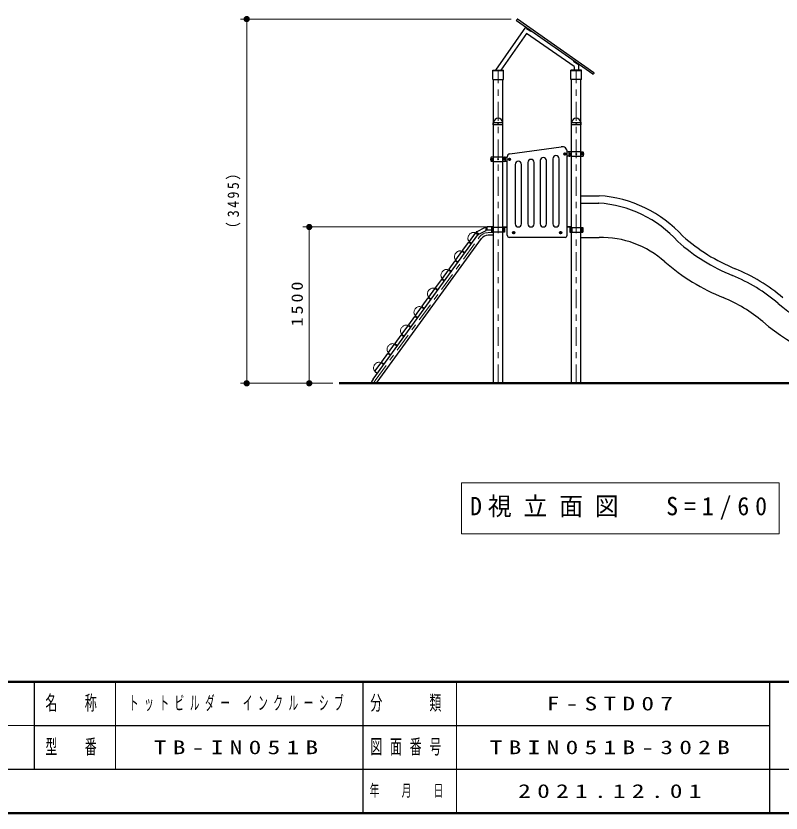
# Model space of a CAD drawing. Units: millimetres on the paper, scale 1:60. Extents: x -385 to 0, y -594 to 267.
# Drawn here: x -190.4 to -68.1, y -297 to -169.5 of the extents above; entities that cross this region are included whole.
import ezdxf

# ---------------------------------------------------------------- set-up
doc = ezdxf.new("R2010")
doc.units = ezdxf.units.MM
for name, pattern in [('USER1', [4.5, 2.5, -2]), ('USER2', [6, 3, -1, 1, -1]), ('USER3', [8, 3, -1, 1, -1, 1, -1])]:
    doc.linetypes.add(name, pattern=pattern)
doc.layers.add('LY_1', color=7, linetype='Continuous', lineweight=25)
doc.styles.add('ＭＳ ゴシック', font='')
doc.styles.get('ＭＳ ゴシック').set_extended_font_data('MS Gothic')

# ---------------------------------------------------------------- blocks, each defined once
blk = doc.blocks.new('filled_dot')
at = {"color": 0, "linetype": 'Continuous', "lineweight": -2, "const_width": 1.25}
blk.add_lwpolyline([(-0.625, 0, 1), (0.625, 0, 1)], format="xyb", close=True, dxfattribs=at)

msp = doc.modelspace()

# ---------------------------------------------------------------- linework, layer by layer
at = {"layer": 'LY_1', "lineweight": 13}
for p, q in [((-111.28, -170.003), (-154.546, -170.003)), ((-153.546, -228.26), (-153.546, -170.003)), ((-112.62, -186.585), (-114.109, -186.585)), ((-112.65, -186.527), (-114.076, -186.527)), ((-100.12, -186.585), (-101.609, -186.585)), ((-100.15, -186.527), (-101.576, -186.527)), ((-114.168, -192.273), (-114.477, -192.273)), ((-114.477, -192.581), (-114.477, -192.273)), ((-112.56, -192.273), (-112.252, -192.273)), ((-112.252, -192.581), (-112.252, -192.273)), ((-101.668, -191.44), (-101.977, -191.44)), ((-101.977, -191.748), (-101.977, -191.44)), ((-101.668, -191.748), (-101.977, -191.748)), ((-100.06, -191.44), (-99.752, -191.44)), ((-100.06, -191.748), (-99.752, -191.748)), ((-99.752, -191.748), (-99.752, -191.44)), ((-114.168, -192.581), (-114.477, -192.581)), ((-112.56, -192.581), (-112.252, -192.581)), ((-114.364, -203.26), (-144.546, -203.26)), ((-143.546, -228.26), (-143.546, -203.26)), ((-139.79, -228.26), (-154.546, -228.26)), ((-139.79, -228.26), (-144.546, -228.26)), ((-119.235, -244.194), (-119.235, -252.327)), ((-68.435, -244.194), (-119.235, -244.194)), ((-68.435, -252.327), (-68.435, -244.194)), ((-119.235, -252.327), (-68.435, -252.327)), ((-174.5, -276), (-174.5, -290)), ((-120, -276), (-120, -297)), ((-242.5, -283), (-187.5, -283))]:
    msp.add_line(p, q, dxfattribs=at)
at = {"layer": 'LY_1'}
for p, q in [((-110.433, -170.222), (-110.309, -170.044)), ((-98.215, -178.838), (-110.421, -170.291)), ((-98.034, -178.578), (-110.239, -170.032)), ((-108.978, -171.301), (-113.799, -178.185)), ((-108.804, -172.292), (-112.93, -178.185)), ((-101.22, -177.602), (-108.804, -172.292)), ((-114.211, -179.685), (-114.211, -178.185)), ((-114.211, -178.185), (-112.518, -178.185)), ((-112.518, -179.685), (-112.518, -178.185)), ((-100.018, -178.185), (-101.711, -178.185)), ((-101.711, -179.685), (-101.711, -178.185)), ((-101.22, -177.602), (-101.22, -178.185)), ((-100.508, -177.232), (-100.508, -178.185)), ((-100.018, -179.685), (-100.018, -178.185)), ((-114.211, -179.685), (-112.518, -179.685)), ((-114.107, -228.26), (-114.107, -179.685)), ((-112.622, -228.26), (-112.622, -179.685)), ((-100.018, -179.685), (-101.711, -179.685)), ((-101.607, -228.26), (-101.607, -179.685)), ((-100.122, -228.26), (-100.122, -179.685)), ((-98.146, -178.825), (-98.021, -178.648)), ((-114.138, -186.935), (-114.132, -186.605)), ((-114.138, -186.935), (-114.13, -186.943)), ((-112.598, -186.943), (-114.13, -186.943)), ((-114.111, -186.556), (-114.093, -186.538)), ((-112.617, -186.556), (-112.636, -186.538)), ((-112.598, -186.943), (-112.59, -186.935)), ((-112.59, -186.935), (-112.597, -186.605)), ((-101.638, -186.935), (-101.632, -186.605)), ((-101.638, -186.935), (-101.63, -186.943)), ((-100.098, -186.943), (-101.63, -186.943)), ((-101.611, -186.556), (-101.593, -186.538)), ((-100.117, -186.556), (-100.136, -186.538)), ((-100.098, -186.943), (-100.09, -186.935)), ((-100.09, -186.935), (-100.097, -186.605)), ((-111.473, -191.537), (-103.269, -190.418)), ((-102.323, -204.594), (-102.323, -191.243)), ((-101.631, -191.219), (-102.156, -191.264)), ((-100.098, -191.219), (-101.631, -191.219)), ((-100.098, -191.219), (-99.834, -191.242)), ((-114.131, -192.052), (-114.394, -192.075)), ((-114.131, -192.052), (-112.597, -192.052)), ((-112.598, -192.052), (-112.073, -192.098)), ((-112.073, -192.098), (-111.906, -192.11)), ((-111.906, -204.594), (-111.906, -192.032)), ((-111.531, -192.35), (-111.598, -192.388)), ((-111.598, -192.388), (-111.598, -192.465)), ((-111.531, -192.504), (-111.598, -192.465)), ((-111.464, -192.388), (-111.531, -192.35)), ((-111.464, -192.465), (-111.531, -192.504)), ((-111.464, -192.388), (-111.464, -192.465)), ((-104.614, -192.334), (-104.614, -202.76)), ((-103.614, -202.76), (-103.614, -192.334)), ((-102.698, -191.517), (-102.764, -191.555)), ((-102.764, -191.555), (-102.764, -191.632)), ((-102.698, -191.671), (-102.764, -191.632)), ((-102.631, -191.555), (-102.698, -191.517)), ((-102.631, -191.632), (-102.698, -191.671)), ((-102.631, -191.555), (-102.631, -191.632)), ((-102.156, -191.264), (-102.323, -191.277)), ((-102.156, -191.923), (-102.323, -191.91)), ((-101.631, -191.969), (-102.156, -191.923)), ((-100.098, -191.969), (-101.631, -191.969)), ((-100.098, -191.969), (-99.834, -191.946)), ((-114.131, -192.802), (-114.394, -192.779)), ((-114.131, -192.802), (-112.597, -192.802)), ((-112.598, -192.802), (-112.073, -192.756)), ((-112.073, -192.756), (-111.906, -192.744)), ((-110.614, -193.251), (-110.614, -202.76)), ((-109.614, -202.76), (-109.614, -193.251)), ((-108.614, -192.946), (-108.614, -202.76)), ((-107.614, -202.76), (-107.614, -192.946)), ((-106.614, -192.64), (-106.614, -202.76)), ((-105.614, -202.76), (-105.614, -192.64)), ((-100.122, -198.26), (-97.214, -198.26)), ((-100.122, -199.427), (-97.279, -199.427)), ((-116.822, -204.019), (-115.352, -203.27)), ((-116.431, -204.381), (-115.289, -203.799)), ((-115.262, -203.336), (-115.285, -203.292)), ((-115.262, -203.755), (-115.262, -203.336)), ((-115.139, -203.31), (-115.139, -203.71)), ((-114.107, -203.26), (-115.089, -203.26)), ((-114.107, -203.76), (-115.089, -203.76)), ((-114.394, -203.36), (-114.394, -204.11)), ((-112.334, -203.36), (-114.394, -203.36)), ((-114.256, -203.36), (-114.256, -204.11)), ((-112.669, -203.36), (-112.669, -204.11)), ((-112.622, -203.26), (-111.906, -203.26)), ((-112.622, -203.299), (-111.906, -203.299)), ((-112.513, -203.36), (-112.513, -204.11)), ((-112.463, -203.36), (-112.463, -204.11)), ((-112.334, -203.36), (-112.334, -204.11)), ((-101.607, -203.26), (-102.323, -203.26)), ((-101.607, -203.299), (-102.323, -203.299)), ((-101.894, -203.36), (-101.894, -204.11)), ((-101.894, -203.36), (-99.834, -203.36)), ((-101.765, -203.36), (-101.765, -204.11)), ((-101.716, -203.36), (-101.716, -204.11)), ((-101.56, -203.36), (-101.56, -204.11)), ((-99.973, -203.36), (-99.973, -204.11)), ((-99.834, -203.36), (-99.834, -204.11)), ((-133.337, -227.584), (-116.58, -204.52)), ((-132.682, -228.06), (-115.993, -205.09)), ((-117.954, -205.561), (-116.984, -204.226)), ((-116.915, -204.215), (-116.591, -204.45)), ((-116.821, -204.131), (-116.844, -204.086)), ((-116.483, -204.377), (-116.821, -204.131)), ((-114.107, -204.57), (-114.973, -204.57)), ((-112.334, -204.11), (-114.394, -204.11)), ((-102.656, -204.927), (-111.573, -204.927)), ((-110.931, -204.138), (-110.864, -204.1)), ((-110.931, -204.138), (-110.931, -204.215)), ((-110.931, -204.215), (-110.864, -204.254)), ((-110.864, -204.1), (-110.798, -204.138)), ((-110.864, -204.254), (-110.798, -204.215)), ((-110.798, -204.138), (-110.798, -204.215)), ((-103.431, -204.138), (-103.364, -204.1)), ((-103.431, -204.138), (-103.431, -204.215)), ((-103.431, -204.215), (-103.364, -204.254)), ((-103.364, -204.1), (-103.298, -204.138)), ((-103.364, -204.254), (-103.298, -204.215)), ((-103.298, -204.138), (-103.298, -204.215)), ((-101.894, -204.11), (-99.834, -204.11)), ((-100.122, -204.927), (-97.214, -204.927)), ((-119.032, -207.044), (-118.062, -205.709)), ((-117.992, -205.698), (-117.669, -205.933)), ((-117.943, -205.631), (-117.62, -205.866)), ((-120.11, -208.527), (-119.14, -207.192)), ((-119.07, -207.181), (-118.746, -207.416)), ((-119.021, -207.114), (-118.697, -207.349)), ((-121.187, -210.01), (-120.217, -208.676)), ((-120.147, -208.664), (-119.824, -208.9)), ((-120.098, -208.597), (-119.775, -208.832)), ((-122.265, -211.494), (-121.295, -210.159)), ((-121.225, -210.148), (-120.901, -210.383)), ((-121.176, -210.08), (-120.852, -210.315)), ((-123.342, -212.977), (-122.373, -211.642)), ((-122.303, -211.631), (-121.979, -211.866)), ((-122.254, -211.563), (-121.93, -211.799)), ((-124.42, -214.46), (-123.45, -213.125)), ((-123.38, -213.114), (-123.057, -213.349)), ((-123.331, -213.047), (-123.008, -213.282)), ((-125.498, -215.943), (-124.528, -214.608)), ((-124.458, -214.597), (-124.134, -214.832)), ((-124.409, -214.53), (-124.085, -214.765)), ((-126.575, -217.426), (-125.605, -216.091)), ((-125.535, -216.08), (-125.212, -216.316)), ((-125.487, -216.013), (-125.163, -216.248)), ((-127.653, -218.91), (-126.683, -217.575)), ((-126.613, -217.564), (-126.289, -217.799)), ((-126.564, -217.496), (-126.241, -217.731)), ((-128.73, -220.393), (-127.761, -219.058)), ((-127.691, -219.047), (-127.367, -219.282)), ((-127.642, -218.979), (-127.318, -219.215)), ((-129.808, -221.876), (-128.838, -220.541)), ((-128.768, -220.53), (-128.445, -220.765)), ((-128.719, -220.463), (-128.396, -220.698)), ((-130.886, -223.359), (-129.916, -222.024)), ((-129.846, -222.013), (-129.522, -222.248)), ((-129.797, -221.946), (-129.473, -222.181)), ((-131.963, -224.842), (-130.993, -223.507)), ((-130.924, -223.496), (-130.6, -223.732)), ((-130.875, -223.429), (-130.551, -223.664)), ((-133.041, -226.326), (-132.071, -224.991)), ((-132.001, -224.98), (-131.678, -225.215)), ((-131.952, -224.912), (-131.629, -225.147)), ((-133.03, -226.395), (-132.706, -226.631)), ((-187.5, -276), (-187.5, -290)), ((-135, -276), (-135, -297)), ((-70, -276), (-70, -297)), ((-187.5, -283), (-70, -283)), ((-242.5, -290), (0, -290))]:
    msp.add_line(p, q, dxfattribs=at)
at = {"layer": 'LY_1', "linetype": 'USER1', "lineweight": 13}
for p, q in [((-108.813, -171.539), (-108.755, -171.458)), ((-108.13, -172.017), (-108.813, -171.539)), ((-108.755, -171.458), (-108.073, -171.936)), ((-108.578, -171.582), (-108.635, -171.664)), ((-108.25, -171.811), (-108.307, -171.893)), ((-108.073, -171.936), (-108.13, -172.017)), ((-101.304, -176.797), (-101.246, -176.715)), ((-100.621, -177.275), (-101.304, -176.797)), ((-101.246, -176.715), (-100.564, -177.193)), ((-101.069, -176.84), (-101.126, -176.922)), ((-100.741, -177.069), (-100.798, -177.151)), ((-100.564, -177.193), (-100.621, -177.275)), ((-114.141, -178.26), (-112.588, -178.26)), ((-100.088, -178.26), (-101.641, -178.26)), ((-112.623, -186.594), (-114.106, -186.594)), ((-100.123, -186.594), (-101.606, -186.594))]:
    msp.add_line(p, q, dxfattribs=at)
at = {"layer": 'LY_1', "linetype": 'USER2', "lineweight": 13}
for p, q in [((-113.364, -228.26), (-113.364, -178.26)), ((-100.864, -228.26), (-100.864, -178.26)), ((-133.009, -227.822), (-116.321, -204.852)), ((-114.107, -204.165), (-114.973, -204.165))]:
    msp.add_line(p, q, dxfattribs=at)
at = {"layer": 'LY_1', "lineweight": 50}
for p, q in [((-138.79, -228.26), (-43.626, -228.26)), ((-385, -276), (0, -276)), ((-385, -297), (0, -297))]:
    msp.add_line(p, q, dxfattribs=at)
at = {"layer": 'LY_1', "linetype": 'USER3', "lineweight": 13}
for points in [[(-116.984, -204.226), (-117.058, -204.181), (-117.138, -204.149), (-117.224, -204.129), (-117.314, -204.123), (-117.407, -204.13), (-117.501, -204.149), (-117.594, -204.182), (-117.686, -204.226), (-117.773, -204.282), (-117.856, -204.349), (-117.931, -204.425), (-117.999, -204.509), (-118.058, -204.599), (-118.107, -204.694), (-118.144, -204.793), (-118.171, -204.894), (-118.185, -204.994), (-118.187, -205.093), (-118.177, -205.189), (-118.154, -205.279), (-118.12, -205.363), (-118.075, -205.438), (-118.019, -205.505), (-117.954, -205.561)], [(-119.14, -207.192), (-119.213, -207.148), (-119.293, -207.115), (-119.379, -207.096), (-119.469, -207.089), (-119.562, -207.096), (-119.656, -207.116), (-119.75, -207.148), (-119.841, -207.193), (-119.928, -207.249), (-120.011, -207.315), (-120.086, -207.391), (-120.154, -207.475), (-120.213, -207.565), (-120.262, -207.661), (-120.3, -207.76), (-120.326, -207.86), (-120.34, -207.961), (-120.342, -208.06), (-120.332, -208.155), (-120.309, -208.245), (-120.275, -208.329), (-120.23, -208.405), (-120.175, -208.471), (-120.11, -208.527)], [(-121.295, -210.159), (-121.368, -210.114), (-121.449, -210.082), (-121.535, -210.062), (-121.625, -210.056), (-121.718, -210.062), (-121.811, -210.082), (-121.905, -210.115), (-121.996, -210.159), (-122.084, -210.215), (-122.166, -210.282), (-122.242, -210.357), (-122.31, -210.441), (-122.368, -210.532), (-122.417, -210.627), (-122.455, -210.726), (-122.481, -210.827), (-122.495, -210.927), (-122.497, -211.026), (-122.487, -211.121), (-122.465, -211.212), (-122.431, -211.296), (-122.385, -211.371), (-122.33, -211.438), (-122.265, -211.494)], [(-123.45, -213.125), (-123.523, -213.081), (-123.604, -213.048), (-123.69, -213.029), (-123.78, -213.022), (-123.873, -213.029), (-123.967, -213.048), (-124.06, -213.081), (-124.151, -213.126), (-124.239, -213.182), (-124.321, -213.248), (-124.397, -213.324), (-124.465, -213.408), (-124.523, -213.498), (-124.572, -213.594), (-124.61, -213.692), (-124.636, -213.793), (-124.65, -213.894), (-124.652, -213.992), (-124.642, -214.088), (-124.62, -214.178), (-124.586, -214.262), (-124.541, -214.338), (-124.485, -214.404), (-124.42, -214.46)], [(-125.605, -216.091), (-125.679, -216.047), (-125.759, -216.015), (-125.845, -215.995), (-125.935, -215.988), (-126.028, -215.995), (-126.122, -216.015), (-126.215, -216.047), (-126.307, -216.092), (-126.394, -216.148), (-126.476, -216.214), (-126.552, -216.29), (-126.62, -216.374), (-126.679, -216.465), (-126.727, -216.56), (-126.765, -216.659), (-126.791, -216.759), (-126.806, -216.86), (-126.808, -216.959), (-126.797, -217.054), (-126.775, -217.145), (-126.741, -217.228), (-126.696, -217.304), (-126.64, -217.37), (-126.575, -217.426)], [(-127.761, -219.058), (-127.834, -219.013), (-127.914, -218.981), (-128, -218.961), (-128.09, -218.955), (-128.183, -218.962), (-128.277, -218.981), (-128.37, -219.014), (-128.462, -219.058), (-128.549, -219.114), (-128.632, -219.181), (-128.707, -219.257), (-128.775, -219.34), (-128.834, -219.431), (-128.883, -219.526), (-128.92, -219.625), (-128.947, -219.726), (-128.961, -219.826), (-128.963, -219.925), (-128.953, -220.021), (-128.93, -220.111), (-128.896, -220.195), (-128.851, -220.27), (-128.795, -220.337), (-128.73, -220.393)], [(-129.916, -222.024), (-129.989, -221.98), (-130.069, -221.947), (-130.155, -221.928), (-130.246, -221.921), (-130.338, -221.928), (-130.432, -221.948), (-130.526, -221.98), (-130.617, -222.025), (-130.704, -222.081), (-130.787, -222.147), (-130.863, -222.223), (-130.93, -222.307), (-130.989, -222.397), (-131.038, -222.493), (-131.076, -222.592), (-131.102, -222.692), (-131.116, -222.793), (-131.118, -222.892), (-131.108, -222.987), (-131.085, -223.077), (-131.051, -223.161), (-131.006, -223.237), (-130.951, -223.303), (-130.886, -223.359)], [(-132.071, -224.991), (-132.144, -224.946), (-132.225, -224.914), (-132.311, -224.894), (-132.401, -224.888), (-132.494, -224.894), (-132.588, -224.914), (-132.681, -224.946), (-132.772, -224.991), (-132.86, -225.047), (-132.942, -225.114), (-133.018, -225.189), (-133.086, -225.273), (-133.144, -225.364), (-133.193, -225.459), (-133.231, -225.558), (-133.257, -225.659), (-133.271, -225.759), (-133.273, -225.858), (-133.263, -225.953), (-133.241, -226.044), (-133.207, -226.127), (-133.161, -226.203), (-133.106, -226.27), (-133.041, -226.326)]]:
    msp.add_lwpolyline(points, dxfattribs=at)
at = {"layer": 'LY_1'}
for centre, radius in [((-113.364, -186.81), 0.05), ((-100.864, -186.81), 0.05), ((-111.531, -192.427), 0.175), ((-102.698, -191.594), 0.175), ((-110.864, -204.177), 0.175), ((-103.364, -204.177), 0.175)]:
    msp.add_circle(centre, radius, dxfattribs=at)
at = {"layer": 'LY_1', "lineweight": 13}
for centre, radius in [((-114.323, -192.427), 0.154), ((-114.323, -192.427), 0.0833), ((-113.364, -192.427), 0.0833), ((-112.406, -192.427), 0.154), ((-112.406, -192.427), 0.0833), ((-111.531, -192.427), 0.2), ((-111.531, -192.427), 0.0917), ((-102.698, -191.594), 0.2), ((-102.698, -191.594), 0.0917), ((-101.823, -191.594), 0.154), ((-101.823, -191.594), 0.0833), ((-100.864, -191.594), 0.0833), ((-99.906, -191.594), 0.154), ((-99.906, -191.594), 0.0833), ((-110.864, -204.177), 0.2), ((-103.364, -204.177), 0.2), ((-110.864, -204.177), 0.0917), ((-103.364, -204.177), 0.0917)]:
    msp.add_circle(centre, radius, dxfattribs=at)
at = {"layer": 'LY_1', "linetype": 'USER1', "lineweight": 13}
for centre in [(-111.531, -192.427), (-102.698, -191.594), (-110.864, -204.177), (-103.364, -204.177)]:
    msp.add_circle(centre, 0.104, dxfattribs=at)
at = {"layer": 'LY_1'}
for centre, radius, start, end in [((-110.392, -170.25), 0.05, 145, 235), ((-110.268, -170.073), 0.05, 55, 145), ((-98.187, -178.797), 0.05, 235, 325), ((-98.062, -178.619), 0.05, 325, 55), ((-113.364, -186.594), 0.72, 90, 173.3676), ((-113.364, -186.594), 0.72, 6.6324, 90), ((-100.864, -186.594), 0.72, 90, 173.3676), ((-100.864, -186.594), 0.72, 6.6324, 90), ((-114.062, -186.606), 0.07, 135, 178.99605), ((-114.126, -186.505), 0.0467, 315, 353.3676), ((-112.603, -186.505), 0.0467, 186.6324, 225), ((-112.667, -186.606), 0.07, 1.00395, 45), ((-101.562, -186.606), 0.07, 135, 178.99605), ((-101.626, -186.505), 0.0467, 315, 353.3676), ((-100.103, -186.505), 0.0467, 186.6324, 225), ((-100.167, -186.606), 0.07, 1.00395, 45), ((-103.156, -191.243), 0.833, 0, 97.46846), ((-101.879, -191.408), 0.167, 95, 163.80375), ((-99.849, -191.408), 0.167, 16.19625, 85), ((-113.739, -192.427), 0.833, 163.80375, 196.19625), ((-114.379, -192.241), 0.167, 95, 163.80375), ((-112.349, -192.241), 0.167, 16.19625, 85), ((-112.989, -192.427), 0.833, 343.80375, 16.19625), ((-111.406, -192.032), 0.5, 97.46846, 180), ((-108.114, -192.946), 0.5, 0, 180), ((-106.114, -192.64), 0.5, 0, 180), ((-104.114, -192.334), 0.5, 0, 180), ((-101.239, -191.594), 0.833, 163.80375, 196.19625), ((-101.879, -191.78), 0.167, 196.19625, 265), ((-99.849, -191.78), 0.167, 275, 343.80375), ((-100.489, -191.594), 0.833, 343.80375, 16.19625), ((-114.379, -192.613), 0.167, 196.19625, 265), ((-112.349, -192.613), 0.167, 275, 343.80375), ((-110.114, -193.251), 0.5, 0, 180), ((-98.601, -218.212), 20, 42.34811, 86.02278), ((-97.308, -199.927), 0.5, 83.42334, 90), ((-98.601, -218.212), 18.833, 42.15934, 86.02278), ((-115.329, -203.314), 0.05, 27, 117), ((-115.312, -203.755), 0.05, 297, 0), ((-114.973, -205.832), 2.072, 90, 98.25595), ((-115.089, -203.31), 0.05, 90, 180), ((-115.089, -203.71), 0.05, 180, 270), ((-110.114, -202.76), 0.5, 180, 0), ((-108.114, -202.76), 0.5, 180, 0), ((-106.114, -202.76), 0.5, 180, 0), ((-104.114, -202.76), 0.5, 180, 0), ((-116.944, -204.255), 0.05, 54, 144), ((-116.799, -204.064), 0.05, 117, 207), ((-114.973, -205.832), 2.072, 135.74405, 144), ((-116.62, -204.49), 0.05, 324, 54), ((-116.454, -204.336), 0.05, 234, 297), ((-114.973, -205.832), 1.262, 90, 144), ((-111.573, -204.594), 0.333, 180, 270), ((-102.656, -204.594), 0.333, 270, 0), ((-96.927, -220.174), 15.25, 48.03465, 91.08034), ((-64.142, -182.427), 29.75, 228.59038, 247.62885), ((-118.022, -205.738), 0.05, 54, 144), ((-117.914, -205.59), 0.05, 144, 234), ((-117.698, -205.974), 0.05, 324, 54), ((-117.59, -205.825), 0.05, 234, 324), ((-64.142, -182.427), 30.917, 228.46958, 247.62885), ((-119.099, -207.222), 0.05, 54, 144), ((-118.991, -207.073), 0.05, 144, 234), ((-118.776, -207.457), 0.05, 324, 54), ((-118.668, -207.308), 0.05, 234, 324), ((-120.177, -208.705), 0.05, 54, 144), ((-120.069, -208.557), 0.05, 144, 234), ((-119.853, -208.94), 0.05, 324, 54), ((-119.745, -208.792), 0.05, 234, 324), ((-64.142, -182.427), 34.75, 229.45953, 247.62885), ((-121.254, -210.188), 0.05, 54, 144), ((-121.147, -210.04), 0.05, 144, 234), ((-120.823, -210.275), 0.05, 234, 324), ((-86.344, -236.37), 28.583, 49.63904, 67.62885), ((-122.332, -211.671), 0.05, 54, 144), ((-122.224, -211.523), 0.05, 144, 234), ((-120.931, -210.423), 0.05, 324, 54), ((-86.344, -236.37), 27.417, 49.63904, 67.62885), ((-122.008, -211.906), 0.05, 324, 54), ((-121.901, -211.758), 0.05, 234, 324), ((-123.41, -213.154), 0.05, 54, 144), ((-123.302, -213.006), 0.05, 144, 234), ((-123.086, -213.39), 0.05, 324, 54), ((-122.978, -213.241), 0.05, 234, 324), ((-124.487, -214.638), 0.05, 54, 144), ((-124.38, -214.489), 0.05, 144, 234), ((-124.164, -214.873), 0.05, 324, 54), ((-124.056, -214.724), 0.05, 234, 324), ((-86.344, -236.37), 23.583, 49.63904, 67.62885), ((-125.565, -216.121), 0.05, 54, 144), ((-125.457, -215.973), 0.05, 144, 234), ((-125.241, -216.356), 0.05, 324, 54), ((-125.134, -216.208), 0.05, 234, 324), ((-48.568, -191.921), 30.917, 229.63904, 258.64013), ((-126.642, -217.604), 0.05, 54, 144), ((-126.535, -217.456), 0.05, 144, 234), ((-126.319, -217.839), 0.05, 324, 54), ((-126.211, -217.691), 0.05, 234, 324), ((-127.72, -219.087), 0.05, 54, 144), ((-127.612, -218.939), 0.05, 144, 234), ((-127.396, -219.322), 0.05, 324, 54), ((-127.289, -219.174), 0.05, 234, 324), ((-48.568, -191.921), 34.75, 229.63904, 260.90479), ((-128.798, -220.57), 0.05, 54, 144), ((-128.69, -220.422), 0.05, 144, 234), ((-128.474, -220.806), 0.05, 324, 54), ((-128.366, -220.657), 0.05, 234, 324), ((-129.875, -222.054), 0.05, 54, 144), ((-129.768, -221.905), 0.05, 144, 234), ((-129.552, -222.289), 0.05, 324, 54), ((-129.444, -222.14), 0.05, 234, 324), ((-130.953, -223.537), 0.05, 54, 144), ((-130.845, -223.389), 0.05, 144, 234), ((-130.629, -223.772), 0.05, 324, 54), ((-130.522, -223.624), 0.05, 234, 324), ((-132.031, -225.02), 0.05, 54, 144), ((-131.923, -224.872), 0.05, 144, 234), ((-131.707, -225.255), 0.05, 324, 54), ((-131.599, -225.107), 0.05, 234, 324), ((-133, -226.355), 0.05, 144, 234), ((-132.677, -226.59), 0.05, 234, 324), ((-131.661, -228.802), 2.072, 144, 164.84688), ((-131.661, -228.802), 1.262, 144, 154.58192)]:
    msp.add_arc(centre, radius, start, end, dxfattribs=at)
at = {"layer": 'LY_1', "lineweight": 13}
for centre, start, end in [((-116.302, -192.427), 355.87048, 4.12952), ((-110.426, -192.427), 175.87048, 184.12952), ((-103.802, -191.594), 355.87048, 4.12952), ((-97.926, -191.594), 175.87048, 184.12952)]:
    msp.add_arc(centre, 2.139, start, end, dxfattribs=at)
at = {"layer": 'LY_1', "linetype": 'USER2', "lineweight": 13}
for centre, start, end in [((-114.973, -205.832), 90, 144), ((-131.661, -228.802), 144, 161.03929)]:
    msp.add_arc(centre, 1.667, start, end, dxfattribs=at)

# ---------------------------------------------------------------- block references
at = {"layer": 'LY_1', "lineweight": 13, "xscale": 0.4, "yscale": 0.4}
for p, rotation in [((-153.546, -170.003), 270), ((-143.546, -203.26), 270), ((-153.546, -228.26), 90), ((-143.546, -228.26), 90)]:
    msp.add_blockref('filled_dot', p, dxfattribs=dict(at, rotation=rotation))

# ---------------------------------------------------------------- texts
at = {"layer": 'LY_1', "char_height": 1.833, "attachment_point": 8, "rotation": 90, "style": 'ＭＳ ゴシック'}
for s, insert in [('\\T1.33;\\W0.9;（3495）', (-154.546, -198.715)), ('\\T1.33;\\W1.15;1500', (-144.546, -215.339))]:
    msp.add_mtext(s, dxfattribs=dict(at, insert=insert))
at = {"layer": 'LY_1', "style": 'ＭＳ ゴシック'}
for s, insert, char_height, attachment_point in [('\\T1.5;\\W0.95;D視立面図\u3000S=1/60', (-117.835, -248.26), 2.933, 4), ('\\T1.64;\\W0.6;名\u3000称', (-181, -279.5), 2.346, 5), ('\\T1.58;\\W0.5;トットビルダー\\~インクルーシブ', (-154.75, -279.5), 2.199, 5), ('\\T1.64;\\W0.6;分\u3000\u3000類', (-127.5, -279.5), 2.346, 5), ('\\T1.5;\\W1.35;F-STD07', (-95, -279.5), 2.199, 5), ('\\T1.64;\\W0.6;型\u3000番', (-181, -286.5), 2.346, 5), ('\\T1.5;\\W1.35;TB-IN051B', (-154.75, -286.5), 2.199, 5), ('\\T1.64;\\W0.6;図面番号', (-127.5, -286.5), 2.346, 5), ('\\T1.5;\\W1.35;TBIN051B-302B', (-95, -286.5), 2.199, 5), ('\\T1.64;\\W0.6;年\u3000月\u3000日', (-127.5, -293.5), 1.906, 5), ('\\T1.5;\\W1.35;2021.12.01', (-95, -293.5), 2.199, 5)]:
    msp.add_mtext(s, dxfattribs=dict(at, insert=insert, char_height=char_height, attachment_point=attachment_point))

doc.saveas('drawing.dxf')
